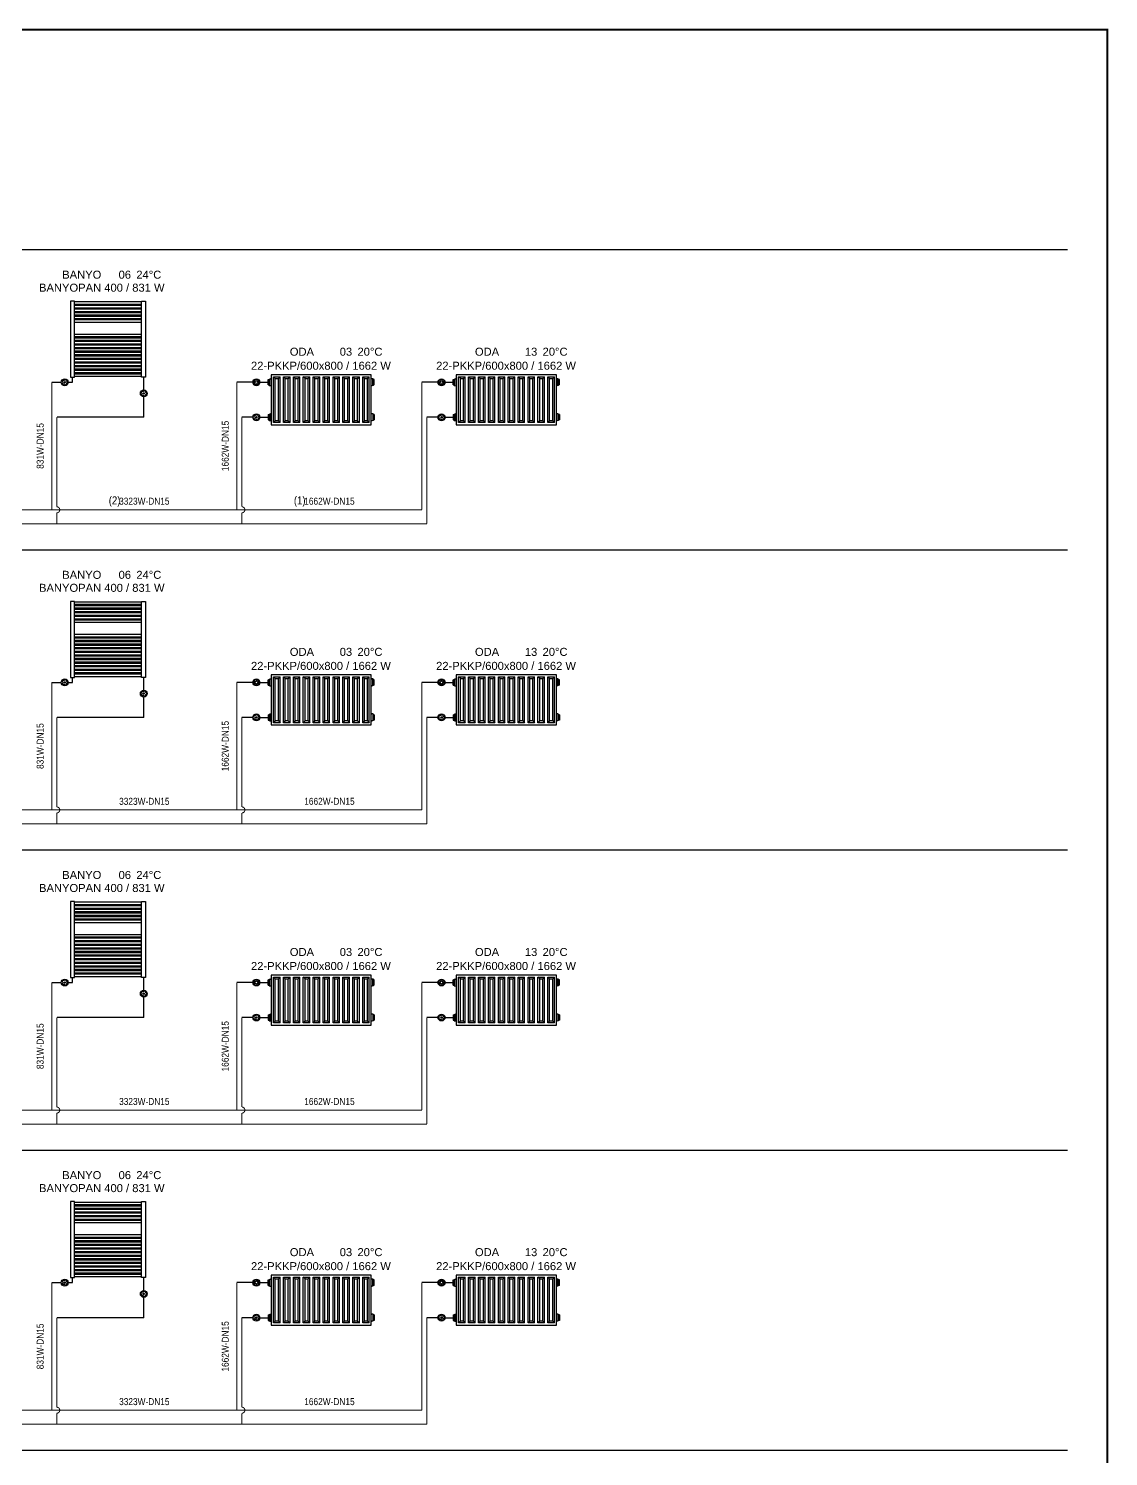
# Model space of a CAD drawing. Header units: centimetres. Extents: x -61 to 10101, y -10257 to 1521.
# Drawn here: x 4362 to 5441, y -3006 to -1579 of the extents above; entities that cross this region are included whole.
import ezdxf
from ezdxf.enums import TextEntityAlignment as Align

# ---------------------------------------------------------------- set-up
doc = ezdxf.new("R2010")
doc.units = ezdxf.units.CM
doc.linetypes.add('DASHED', pattern=[1.524, 1.27, -0.254])
doc.linetypes.add('ISITMA DONUS HATTI', pattern=[1.66, 1.57, -0.02, -0.07])
for name, color, linetype in [('MTY-ISITMA-DONUS-BORU', 30, 'ISITMA DONUS HATTI'), ('MTY-ISITMA-GIDIS-BORU', 10, 'Continuous'), ('MTY-RADYATÖR', 2, 'Continuous'), ('ROTAS-ISITMA-CAP', 41, 'Continuous'), ('ROTAS-ISITMA-DONUS', 30, 'DASHED'), ('ROTAS-ISITMA-GIDIS', 10, 'Continuous'), ('ROTAS-KAT-BANDI', 8, 'Continuous'), ('ROTAS-KRITIK', 1, 'Continuous'), ('ROTAS-MASKE', 7, 'Continuous'), ('ROTAS-PAFTA', 7, 'Continuous'), ('ROTAS-RADYATOR', 2, 'Continuous')]:
    doc.layers.add(name, color=color, linetype=linetype)
doc.styles.add('MTYCAPLT', font='arial.ttf', dxfattribs={"width": 0.65, "height": 1})
doc.styles.add('ROTAS', font='arial.ttf')

# ---------------------------------------------------------------- blocks, each defined once
blk = doc.blocks.new('MTY-RADYATÖR BANYOPAN KOLON')
at = {"layer": 'MTY-ISITMA-DONUS-BORU'}
for p, q in [((87, 49.7), (87, 62.5)), ((87, 22.5), (87, 42.8)), ((87, 22.5), (0, 22.5))]:
    blk.add_line(p, q, dxfattribs=at)
at = {"layer": 'MTY-ISITMA-GIDIS-BORU'}
for p, q in [((-5, 57.5), (4.6, 57.5)), ((11.5, 57.5), (15.7, 57.5)), ((15.7, 57.5), (15.7, 62.5))]:
    blk.add_line(p, q, dxfattribs=at)
at = {"layer": 'MTY-RADYATÖR', "color": 15}
for p, q in [((8.7, 57.5), (7.3, 57.5)), ((87.7, 46.3), (86.3, 46.3))]:
    blk.add_line(p, q, dxfattribs=at)
at = {"layer": 'MTY-RADYATÖR', "color": 15, "linetype": 'ByBlock'}
for points in [[(13.7, 138.5), (13.7, 62.5)], [(17.7, 138.5), (13.7, 138.5)], [(17.7, 62.5), (17.7, 138.5)], [(84.7, 137.7), (17.7, 137.7)], [(84.7, 135.2), (17.7, 135.2)], [(84.7, 134.1), (17.7, 134.1)], [(84.7, 131.6), (17.7, 131.6)], [(84.7, 130.5), (17.7, 130.5)], [(84.7, 62.5), (84.7, 138.5)], [(84.7, 138.5), (88.7, 138.5)], [(88.7, 138.5), (88.7, 62.5)], [(84.7, 128), (17.7, 128)], [(84.7, 126.9), (17.7, 126.9)], [(84.7, 124.4), (17.7, 124.4)], [(84.7, 123.3), (17.7, 123.3)], [(84.7, 120.8), (17.7, 120.8)], [(84.7, 119.7), (17.7, 119.7)], [(84.7, 117.2), (17.7, 117.2)], [(84.7, 105.3), (17.7, 105.3)], [(84.7, 102.8), (17.7, 102.8)], [(84.7, 101.7), (17.7, 101.7)], [(84.7, 99.2), (17.7, 99.2)], [(84.7, 98.1), (17.7, 98.1)], [(84.7, 95.6), (17.7, 95.6)], [(84.7, 94.5), (17.7, 94.5)], [(84.7, 92), (17.7, 92)], [(84.7, 90.9), (17.7, 90.9)], [(84.7, 88.4), (17.7, 88.4)], [(84.7, 87.3), (17.7, 87.3)], [(84.7, 84.8), (17.7, 84.8)], [(84.7, 83.7), (17.7, 83.7)], [(84.7, 81.2), (17.7, 81.2)], [(84.7, 80.1), (17.7, 80.1)], [(84.7, 77.6), (17.7, 77.6)], [(84.7, 76.5), (17.7, 76.5)], [(84.7, 74), (17.7, 74)], [(84.7, 72.9), (17.7, 72.9)], [(13.7, 62.5), (17.7, 62.5)], [(84.7, 70.4), (17.7, 70.4)], [(84.7, 69.3), (17.7, 69.3)], [(84.7, 66.9), (17.7, 66.9)], [(84.7, 65.7), (17.7, 65.7)], [(84.7, 63.2), (17.7, 63.2)], [(88.7, 62.5), (84.7, 62.5)]]:
    blk.add_lwpolyline(points, dxfattribs=at)
at = {"layer": 'MTY-RADYATÖR', "color": 15}
for centre, radius in [((8, 57.5), 3.45), ((8, 57.5), 0.697), ((87, 46.3), 3.45), ((87, 46.3), 0.697)]:
    blk.add_circle(centre, radius, dxfattribs=at)
for centre, radius, start, end in [((6.1, 58.9), 0.622, 108, 180), ((3.8, 57.5), 2.15, 320.2532, 39.7468), ((6.1, 63.5), 4.01, 267.9571, 308.0429), ((8.7, 59.7), 0.622, 36, 108), ((12, 60.4), 2.8, 186.5365, 245.4635), ((11.8, 54.7), 2.6, 112.1116, 175.8884), ((10.4, 57.5), 0.622, 324, 36), ((6.1, 56.1), 0.622, 180, 252), ((6.6, 53.2), 2.44, 37.6114, 106.3886), ((8.7, 55.3), 0.622, 252, 324), ((85.1, 47.7), 0.622, 108, 180), ((82.8, 46.3), 2.15, 320.2532, 39.7468), ((85.1, 44.9), 0.622, 180, 252), ((85, 52.3), 4.01, 267.9571, 308.0429), ((85.6, 42), 2.44, 37.6114, 106.3886), ((87.7, 48.5), 0.622, 36, 108), ((87.7, 44.1), 0.622, 252, 324), ((91, 49.2), 2.8, 186.5365, 245.4635), ((90.8, 43.5), 2.6, 112.1116, 175.8884), ((89.3, 46.3), 0.622, 324, 36)]:
    blk.add_arc(centre, radius, start, end, dxfattribs=at)
at = {"layer": 'MTY-RADYATÖR', "style": 'MTYCAPLT', "width": 0.65}
for tag, p, height in [('MAHAL_001', (35.4, 157.7), 10), ('RAD_001', (41.5, 142.7), 10), ('DERECE_001', (32.2, 111.8), 10), ('NO_001', (40.8, 78), 15)]:
    blk.add_attdef(tag, p, '', height=height, dxfattribs=at)
blk = doc.blocks.new('MTY-RADYATOR KOLON')
at = {"layer": 'MTY-ISITMA-DONUS-BORU'}
for p, q in [((11, 22.5), (0, 22.5)), ((17.9, 22.5), (26.3, 22.5))]:
    blk.add_line(p, q, dxfattribs=at)
at = {"layer": 'MTY-ISITMA-GIDIS-BORU'}
for p, q in [((11, 57.5), (-5, 57.5)), ((17.9, 57.5), (26.3, 57.5))]:
    blk.add_line(p, q, dxfattribs=at)
at = {"layer": 'MTY-RADYATÖR', "color": 15}
for p, q in [((11.7, 57.5), (12.5, 57.5)), ((12.3, 58.4), (11.9, 58.5)), ((12.8, 59.1), (12.5, 59.4)), ((13.4, 60), (13.6, 59.6)), ((14.5, 60.2), (14.5, 59.4)), ((15.5, 60), (15.3, 59.6)), ((16.1, 59.1), (16.4, 59.4)), ((17.2, 57.5), (16.4, 57.5)), ((16.6, 58.4), (17, 58.5)), ((26.3, 60.2), (27.2, 60.2)), ((26.3, 58.8), (26.3, 60.2)), ((26.3, 58.8), (27.2, 58.8)), ((26.3, 56.2), (26.3, 58.8)), ((27.2, 60.2), (27.2, 60.7)), ((27.2, 60.7), (27.8, 60.7)), ((27.2, 58.8), (27.2, 60.2)), ((27.2, 56.2), (27.2, 58.8)), ((27.8, 60.9), (28.8, 61)), ((27.8, 60.7), (27.8, 60.9)), ((27.8, 54.3), (27.8, 60.7)), ((31.6, 17.2), (31.6, 63)), ((31.6, 63), (38.2, 63)), ((33.4, 61.3), (31.6, 63)), ((33.4, 19), (33.4, 61.3)), ((33.4, 61.3), (36.5, 61.3)), ((36.5, 61.3), (38.2, 63)), ((36.5, 19), (36.5, 61.3)), ((38.2, 17.2), (38.2, 63)), ((41.5, 17.2), (41.5, 63)), ((43.3, 61.3), (41.5, 63)), ((41.5, 63), (48.1, 63)), ((43.3, 19), (43.3, 61.3)), ((43.3, 61.3), (46.4, 61.3)), ((46.4, 61.3), (48.1, 63)), ((46.4, 19), (46.4, 61.3)), ((48.1, 17.2), (48.1, 63)), ((51.5, 17.2), (51.5, 63)), ((53.2, 61.3), (51.5, 63)), ((51.5, 63), (58, 63)), ((53.2, 19), (53.2, 61.3)), ((53.2, 61.3), (56.3, 61.3)), ((56.3, 61.3), (58, 63)), ((56.3, 19), (56.3, 61.3)), ((58, 17.2), (58, 63)), ((61.4, 17.2), (61.4, 63)), ((61.4, 63), (67.9, 63)), ((63.1, 61.3), (61.4, 63)), ((63.1, 19), (63.1, 61.3)), ((63.1, 61.3), (66.2, 61.3)), ((66.2, 61.3), (67.9, 63)), ((66.2, 19), (66.2, 61.3)), ((67.9, 17.2), (67.9, 63)), ((71.3, 17.2), (71.3, 63)), ((71.3, 63), (77.8, 63)), ((73, 61.3), (71.3, 63)), ((73, 19), (73, 61.3)), ((73, 61.3), (76.1, 61.3)), ((76.1, 61.3), (77.8, 63)), ((76.1, 19), (76.1, 61.3)), ((77.8, 17.2), (77.8, 63)), ((81.2, 17.2), (81.2, 63)), ((81.2, 63), (87.7, 63)), ((82.9, 61.3), (81.2, 63)), ((82.9, 19), (82.9, 61.3)), ((82.9, 61.3), (86, 61.3)), ((86, 61.3), (87.7, 63)), ((86, 19), (86, 61.3)), ((87.7, 17.2), (87.7, 63)), ((91.1, 17.2), (91.1, 63)), ((91.1, 63), (97.6, 63)), ((92.8, 61.3), (91.1, 63)), ((92.8, 19), (92.8, 61.3)), ((92.8, 61.3), (95.9, 61.3)), ((95.9, 61.3), (97.6, 63)), ((95.9, 19), (95.9, 61.3)), ((97.6, 17.2), (97.6, 63)), ((101, 17.2), (101, 63)), ((101, 63), (107.5, 63)), ((102.7, 61.3), (101, 63)), ((102.7, 19), (102.7, 61.3)), ((102.7, 61.3), (105.8, 61.3)), ((105.8, 61.3), (107.5, 63)), ((105.8, 19), (105.8, 61.3)), ((107.5, 17.2), (107.5, 63)), ((110.9, 17.2), (110.9, 63)), ((110.9, 63), (117.4, 63)), ((112.6, 61.3), (110.9, 63)), ((112.6, 19), (112.6, 61.3)), ((112.6, 61.3), (115.7, 61.3)), ((115.7, 61.3), (117.4, 63)), ((115.7, 19), (115.7, 61.3)), ((117.4, 17.2), (117.4, 63)), ((120.8, 17.2), (120.8, 63)), ((120.8, 63), (127.3, 63)), ((122.5, 61.3), (120.8, 63)), ((122.5, 19), (122.5, 61.3)), ((122.5, 61.3), (125.6, 61.3)), ((125.6, 61.3), (127.3, 63)), ((125.6, 19), (125.6, 61.3)), ((127.3, 17.2), (127.3, 63)), ((130.8, 60.9), (129.8, 61)), ((130.8, 60.7), (130.8, 60.9)), ((130.8, 54.3), (130.8, 60.7)), ((131.4, 60.7), (130.8, 60.7)), ((131.4, 60.2), (131.4, 60.7)), ((132.3, 60.2), (131.4, 60.2)), ((131.4, 58.8), (131.4, 60.2)), ((132.3, 58.8), (131.4, 58.8)), ((131.4, 56.2), (131.4, 58.8)), ((132.3, 58.8), (132.3, 60.2)), ((132.3, 56.2), (132.3, 58.8)), ((12.3, 56.6), (11.9, 56.5)), ((12.8, 55.9), (12.5, 55.6)), ((13.4, 55), (13.6, 55.4)), ((14.5, 54.8), (14.5, 55.6)), ((15.5, 55), (15.3, 55.4)), ((16.1, 55.9), (16.4, 55.6)), ((16.6, 56.6), (17, 56.5)), ((26.3, 56.2), (27.2, 56.2)), ((26.3, 54.8), (26.3, 56.2)), ((26.3, 54.8), (27.2, 54.8)), ((27.2, 54.8), (27.2, 56.2)), ((27.2, 54.3), (27.2, 54.8)), ((27.2, 54.3), (27.8, 54.3)), ((27.8, 54.1), (27.8, 54.3)), ((27.8, 54.1), (28.8, 54)), ((130.8, 54.1), (129.8, 54)), ((131.4, 54.3), (130.8, 54.3)), ((130.8, 54.1), (130.8, 54.3)), ((132.3, 56.2), (131.4, 56.2)), ((131.4, 54.8), (131.4, 56.2)), ((132.3, 54.8), (131.4, 54.8)), ((131.4, 54.3), (131.4, 54.8)), ((132.3, 54.8), (132.3, 56.2)), ((15.2, 22.5), (13.8, 22.5)), ((26.3, 25.2), (27.2, 25.2)), ((26.3, 25.2), (26.3, 23.8)), ((26.3, 23.8), (27.2, 23.8)), ((26.3, 23.8), (26.3, 21.2)), ((26.3, 21.2), (27.2, 21.2)), ((26.3, 21.2), (26.3, 19.8)), ((26.3, 19.8), (27.2, 19.8)), ((27.2, 25.7), (27.8, 25.7)), ((27.2, 25.7), (27.2, 25.2)), ((27.2, 25.2), (27.2, 23.8)), ((27.2, 23.8), (27.2, 21.2)), ((27.2, 21.2), (27.2, 19.8)), ((27.2, 19.8), (27.2, 19.3)), ((27.2, 19.3), (27.8, 19.3)), ((27.8, 25.9), (28.8, 26)), ((27.8, 25.9), (27.8, 25.7)), ((27.8, 25.7), (27.8, 19.3)), ((27.8, 19.3), (27.8, 19.1)), ((27.8, 19.1), (28.8, 19)), ((33.4, 19), (31.6, 17.2)), ((38.2, 17.2), (31.6, 17.2)), ((36.5, 19), (33.4, 19)), ((36.5, 19), (38.2, 17.2)), ((43.3, 19), (41.5, 17.2)), ((48.1, 17.2), (41.5, 17.2)), ((46.4, 19), (43.3, 19)), ((46.4, 19), (48.1, 17.2)), ((53.2, 19), (51.5, 17.2)), ((58, 17.2), (51.5, 17.2)), ((56.3, 19), (53.2, 19)), ((56.3, 19), (58, 17.2)), ((63.1, 19), (61.4, 17.2)), ((67.9, 17.2), (61.4, 17.2)), ((66.2, 19), (63.1, 19)), ((66.2, 19), (67.9, 17.2)), ((73, 19), (71.3, 17.2)), ((77.8, 17.2), (71.3, 17.2)), ((76.1, 19), (73, 19)), ((76.1, 19), (77.8, 17.2)), ((82.9, 19), (81.2, 17.2)), ((87.7, 17.2), (81.2, 17.2)), ((86, 19), (82.9, 19)), ((86, 19), (87.7, 17.2)), ((92.8, 19), (91.1, 17.2)), ((97.6, 17.2), (91.1, 17.2)), ((95.9, 19), (92.8, 19)), ((95.9, 19), (97.6, 17.2)), ((102.7, 19), (101, 17.2)), ((107.5, 17.2), (101, 17.2)), ((105.8, 19), (102.7, 19)), ((105.8, 19), (107.5, 17.2)), ((112.6, 19), (110.9, 17.2)), ((117.4, 17.2), (110.9, 17.2)), ((115.7, 19), (112.6, 19)), ((115.7, 19), (117.4, 17.2)), ((122.5, 19), (120.8, 17.2)), ((127.3, 17.2), (120.8, 17.2)), ((125.6, 19), (122.5, 19)), ((125.6, 19), (127.3, 17.2)), ((130.8, 25.9), (129.8, 26)), ((130.8, 19.1), (129.8, 19)), ((130.8, 25.9), (130.8, 25.7)), ((130.8, 25.7), (130.8, 19.3)), ((131.4, 25.7), (130.8, 25.7)), ((130.8, 19.3), (130.8, 19.1)), ((131.4, 19.3), (130.8, 19.3)), ((131.4, 25.7), (131.4, 25.2)), ((132.3, 25.2), (131.4, 25.2)), ((131.4, 25.2), (131.4, 23.8)), ((132.3, 23.8), (131.4, 23.8)), ((131.4, 23.8), (131.4, 21.2)), ((132.3, 21.2), (131.4, 21.2)), ((131.4, 21.2), (131.4, 19.8)), ((132.3, 19.8), (131.4, 19.8)), ((131.4, 19.8), (131.4, 19.3)), ((132.3, 25.2), (132.3, 23.8)), ((132.3, 23.8), (132.3, 21.2)), ((132.3, 21.2), (132.3, 19.8))]:
    blk.add_line(p, q, dxfattribs=at)
blk.add_lwpolyline([(129.3, 65), (29.3, 65), (29.3, 15), (129.3, 15)], close=True, dxfattribs=at)
for centre, radius in [((14.5, 57.5), 3.45), ((14.5, 57.5), 2.72), ((14.5, 57.5), 1.41), ((14.5, 22.5), 3.45), ((14.5, 22.5), 0.697)]:
    blk.add_circle(centre, radius, dxfattribs=at)
for centre, radius, start, end in [((28.7, 61.6), 0.575, 274, 350), ((129.8, 61.6), 0.575, 190, 266), ((28.7, 53.4), 0.575, 10, 86), ((129.8, 53.4), 0.575, 94, 170), ((12.6, 23.9), 0.622, 108, 180), ((10.3, 22.5), 2.15, 320.2532, 39.7468), ((12.6, 21.1), 0.622, 180, 252), ((12.5, 28.5), 4.01, 267.9571, 308.0429), ((13.1, 18.2), 2.44, 37.6114, 106.3886), ((15.2, 24.7), 0.622, 36, 108), ((15.2, 20.3), 0.622, 252, 324), ((18.5, 25.4), 2.8, 186.5365, 245.4635), ((18.3, 19.7), 2.6, 112.1116, 175.8884), ((16.8, 22.5), 0.622, 324, 36), ((28.7, 26.6), 0.575, 274, 350), ((28.7, 18.4), 0.575, 10, 86), ((129.8, 26.6), 0.575, 190, 266), ((129.8, 18.4), 0.575, 94, 170)]:
    blk.add_arc(centre, radius, start, end, dxfattribs=at)
at = {"layer": 'MTY-RADYATÖR', "color": 2, "style": 'MTYCAPLT', "width": 0.65}
for tag, p, height in [('MAHAL_001', (63.5, 86), 10), ('RAD_001', (69.6, 72.5), 10), ('NO_001', (33.9, 42.2), 15), ('DERECE_001', (86.3, 32.4), 10)]:
    blk.add_attdef(tag, p, '', height=height, dxfattribs=at)

msp = doc.modelspace()

# ---------------------------------------------------------------- linework, layer by layer
at = {"layer": 'ROTAS-ISITMA-DONUS', "ltscale": 12, "const_width": 1}
for points in [[(4390, -2074), (4390, -2063, 1), (4390, -2057), (4390, -1967.5)], [(4575, -2074), (4575, -2063, 1), (4575, -2057), (4575, -1967.5)], [(4390, -2374), (4390, -2363, 1), (4390, -2357), (4390, -2267.5)], [(4575, -2374), (4575, -2363, 1), (4575, -2357), (4575, -2267.5)], [(4390, -2674), (4390, -2663, 1), (4390, -2657), (4390, -2567.5)], [(4575, -2674), (4575, -2663, 1), (4575, -2657), (4575, -2567.5)], [(4390, -2974), (4390, -2963, 1), (4390, -2957), (4390, -2867.5)], [(4575, -2974), (4575, -2963, 1), (4575, -2957), (4575, -2867.5)]]:
    msp.add_lwpolyline(points, format="xyb", dxfattribs=at)
for points in [[(4760, -2074), (4760, -1967.5)], [(3340, -2074), (4760, -2074)], [(4760, -2374), (4760, -2267.5)], [(3340, -2374), (4760, -2374)], [(4760, -2674), (4760, -2567.5)], [(3340, -2674), (4760, -2674)], [(4760, -2974), (4760, -2867.5)], [(3340, -2974), (4760, -2974)]]:
    msp.add_lwpolyline(points, dxfattribs=at)
at = {"layer": 'ROTAS-ISITMA-GIDIS', "const_width": 1}
for points in [[(4385, -2060), (4385, -1932.5)], [(4570, -2060), (4570, -1932.5)], [(4755, -2060), (4755, -1932.5)], [(3340, -2060), (4755, -2060)], [(4385, -2360), (4385, -2232.5)], [(4570, -2360), (4570, -2232.5)], [(4755, -2360), (4755, -2232.5)], [(3340, -2360), (4755, -2360)], [(4385, -2660), (4385, -2532.5)], [(4570, -2660), (4570, -2532.5)], [(4755, -2660), (4755, -2532.5)], [(3340, -2660), (4755, -2660)], [(4385, -2960), (4385, -2832.5)], [(4570, -2960), (4570, -2832.5)], [(4755, -2960), (4755, -2832.5)], [(3340, -2960), (4755, -2960)]]:
    msp.add_lwpolyline(points, dxfattribs=at)
at = {"layer": 'ROTAS-KAT-BANDI'}
for points in [[(0, -1800), (5400, -1800)], [(0, -2100), (5400, -2100)], [(0, -2400), (5400, -2400)], [(0, -2700), (5400, -2700)], [(0, -3000), (5400, -3000)]]:
    msp.add_lwpolyline(points, dxfattribs=at)

# ---------------------------------------------------------------- wipeouts: each hides what was drawn before it
for points in [[(4383, -1844), (4483, -1844), (4483, -1832), (4383, -1832)], [(4592.4, -1922), (4711.6, -1922), (4711.6, -1910), (4592.4, -1910)], [(4777.4, -1922), (4896.6, -1922), (4896.6, -1910), (4777.4, -1910)], [(4383, -2144), (4483, -2144), (4483, -2132), (4383, -2132)], [(4592.4, -2222), (4711.6, -2222), (4711.6, -2210), (4592.4, -2210)], [(4777.4, -2222), (4896.6, -2222), (4896.6, -2210), (4777.4, -2210)], [(4383, -2444), (4483, -2444), (4483, -2432), (4383, -2432)], [(4592.4, -2522), (4711.6, -2522), (4711.6, -2510), (4592.4, -2510)], [(4777.4, -2522), (4896.6, -2522), (4896.6, -2510), (4777.4, -2510)], [(4383, -2744), (4483, -2744), (4483, -2732), (4383, -2732)], [(4592.4, -2822), (4711.6, -2822), (4711.6, -2810), (4592.4, -2810)], [(4777.4, -2822), (4896.6, -2822), (4896.6, -2810), (4777.4, -2810)]]:
    msp.add_wipeout(points).dxf.layer = 'ROTAS-MASKE'

# ---------------------------------------------------------------- next in the draw order: wipeouts: each hides what was drawn before it
for points in [[(4399, -1831), (4427, -1831), (4427, -1819), (4399, -1819)], [(4449.2, -1831), (4462.8, -1831), (4462.8, -1819), (4449.2, -1819)], [(4623.8, -1908), (4642.2, -1908), (4642.2, -1896), (4623.8, -1896)], [(4670.2, -1908), (4683.8, -1908), (4683.8, -1896), (4670.2, -1896)], [(4808.8, -1908), (4827.2, -1908), (4827.2, -1896), (4808.8, -1896)], [(4855.2, -1908), (4868.8, -1908), (4868.8, -1896), (4855.2, -1896)], [(4380.8, -2015.8), (4380.8, -1980.2), (4370.2, -1980.2), (4370.2, -2015.8)], [(4456.1, -2058.8), (4495.4, -2058.8), (4495.4, -2048.2), (4456.1, -2048.2)], [(4641.1, -2058.8), (4680.4, -2058.8), (4680.4, -2048.2), (4641.1, -2048.2)], [(4399, -2131), (4427, -2131), (4427, -2119), (4399, -2119)], [(4449.2, -2131), (4462.8, -2131), (4462.8, -2119), (4449.2, -2119)], [(4623.8, -2208), (4642.2, -2208), (4642.2, -2196), (4623.8, -2196)], [(4670.2, -2208), (4683.8, -2208), (4683.8, -2196), (4670.2, -2196)], [(4808.8, -2208), (4827.2, -2208), (4827.2, -2196), (4808.8, -2196)], [(4855.2, -2208), (4868.8, -2208), (4868.8, -2196), (4855.2, -2196)], [(4380.8, -2315.8), (4380.8, -2280.2), (4370.2, -2280.2), (4370.2, -2315.8)], [(4456.1, -2358.8), (4495.4, -2358.8), (4495.4, -2348.2), (4456.1, -2348.2)], [(4641.1, -2358.8), (4680.4, -2358.8), (4680.4, -2348.2), (4641.1, -2348.2)], [(4399, -2431), (4427, -2431), (4427, -2419), (4399, -2419)], [(4449.2, -2431), (4462.8, -2431), (4462.8, -2419), (4449.2, -2419)], [(4623.8, -2508), (4642.2, -2508), (4642.2, -2496), (4623.8, -2496)], [(4670.2, -2508), (4683.8, -2508), (4683.8, -2496), (4670.2, -2496)], [(4808.8, -2508), (4827.2, -2508), (4827.2, -2496), (4808.8, -2496)], [(4855.2, -2508), (4868.8, -2508), (4868.8, -2496), (4855.2, -2496)], [(4380.8, -2615.8), (4380.8, -2580.2), (4370.2, -2580.2), (4370.2, -2615.8)], [(4456.1, -2658.8), (4495.4, -2658.8), (4495.4, -2648.2), (4456.1, -2648.2)], [(4641.1, -2658.8), (4680.4, -2658.8), (4680.4, -2648.2), (4641.1, -2648.2)], [(4399, -2731), (4427, -2731), (4427, -2719), (4399, -2719)], [(4449.2, -2731), (4462.8, -2731), (4462.8, -2719), (4449.2, -2719)], [(4623.8, -2808), (4642.2, -2808), (4642.2, -2796), (4623.8, -2796)], [(4670.2, -2808), (4683.8, -2808), (4683.8, -2796), (4670.2, -2796)], [(4808.8, -2808), (4827.2, -2808), (4827.2, -2796), (4808.8, -2796)], [(4855.2, -2808), (4868.8, -2808), (4868.8, -2796), (4855.2, -2796)], [(4380.8, -2915.8), (4380.8, -2880.2), (4370.2, -2880.2), (4370.2, -2915.8)], [(4456.1, -2958.8), (4495.4, -2958.8), (4495.4, -2948.2), (4456.1, -2948.2)], [(4641.1, -2958.8), (4680.4, -2958.8), (4680.4, -2948.2), (4641.1, -2948.2)]]:
    msp.add_wipeout(points).dxf.layer = 'ROTAS-MASKE'

# ---------------------------------------------------------------- next in the draw order: texts
at = {"layer": 'ROTAS-ISITMA-CAP', "style": 'ROTAS', "width": 0.85}
for p in [(4379, -1996.2), (4379, -2296.2), (4379, -2596.2), (4379, -2896.2)]:
    msp.add_text('831W-DN15', height=7, rotation=90, dxfattribs=at).set_placement(p, align=Align.BOTTOM_CENTER)
for s, p in [('3323W-DN15', (4477.5, -2057)), ('1662W-DN15', (4662.5, -2057)), ('3323W-DN15', (4477.5, -2357)), ('1662W-DN15', (4662.5, -2357)), ('3323W-DN15', (4477.5, -2657)), ('1662W-DN15', (4662.5, -2657)), ('3323W-DN15', (4477.5, -2957)), ('1662W-DN15', (4662.5, -2957))]:
    msp.add_text(s, height=7, dxfattribs=at).set_placement(p, align=Align.BOTTOM_CENTER)

# ---------------------------------------------------------------- next in the draw order: wipeouts: each hides what was drawn before it
for points in [[(4468.4, -1831), (4491.6, -1831), (4491.6, -1819), (4468.4, -1819)], [(4689.4, -1908), (4712.6, -1908), (4712.6, -1896), (4689.4, -1896)], [(4874.4, -1908), (4897.6, -1908), (4897.6, -1896), (4874.4, -1896)], [(4468.4, -2131), (4491.6, -2131), (4491.6, -2119), (4468.4, -2119)], [(4689.4, -2208), (4712.6, -2208), (4712.6, -2196), (4689.4, -2196)], [(4874.4, -2208), (4897.6, -2208), (4897.6, -2196), (4874.4, -2196)], [(4468.4, -2431), (4491.6, -2431), (4491.6, -2419), (4468.4, -2419)], [(4689.4, -2508), (4712.6, -2508), (4712.6, -2496), (4689.4, -2496)], [(4874.4, -2508), (4897.6, -2508), (4897.6, -2496), (4874.4, -2496)], [(4468.4, -2731), (4491.6, -2731), (4491.6, -2719), (4468.4, -2719)], [(4689.4, -2808), (4712.6, -2808), (4712.6, -2796), (4689.4, -2796)], [(4874.4, -2808), (4897.6, -2808), (4897.6, -2796), (4874.4, -2796)]]:
    msp.add_wipeout(points).dxf.layer = 'ROTAS-MASKE'

# ---------------------------------------------------------------- next in the draw order: block references
at = {"layer": 'ROTAS-RADYATOR'}
ref = msp.add_blockref('MTY-RADYATÖR BANYOPAN KOLON', (4390, -1990), dxfattribs=at)
ref.add_attrib('RAD_001', 'BANYOPAN 400 / 831 W', dxfattribs={"layer": 'MTY-RADYATÖR', "height": 8, "style": 'MTYCAPLT'}).set_placement((4435, -1838), align=Align.MIDDLE_CENTER)
ref.add_attrib('NO_001', '06', dxfattribs={"layer": 'MTY-RADYATÖR', "height": 8, "style": 'MTYCAPLT'}).set_placement((4458, -1825), align=Align.MIDDLE_CENTER)
ref.add_attrib('DERECE_001', '24°C', dxfattribs={"layer": 'MTY-RADYATÖR', "height": 8, "style": 'MTYCAPLT'}).set_placement((4482, -1825), align=Align.MIDDLE_CENTER)
ref.add_attrib('MAHAL_001', 'BANYO', dxfattribs={"layer": 'MTY-RADYATÖR', "height": 8, "style": 'MTYCAPLT'}).set_placement((4415, -1825), align=Align.MIDDLE_CENTER)
ref = msp.add_blockref('MTY-RADYATOR KOLON', (4575, -1990), dxfattribs=at)
ref.add_attrib('RAD_001', '22-PKKP/600x800 / 1662 W', dxfattribs={"layer": 'MTY-RADYATÖR', "color": 2, "height": 8, "style": 'MTYCAPLT'}).set_placement((4654, -1916), align=Align.MIDDLE_CENTER)
ref.add_attrib('NO_001', '03', dxfattribs={"layer": 'MTY-RADYATÖR', "color": 2, "height": 8, "style": 'MTYCAPLT'}).set_placement((4679, -1902), align=Align.MIDDLE_CENTER)
ref.add_attrib('DERECE_001', '20°C', dxfattribs={"layer": 'MTY-RADYATÖR', "color": 2, "height": 8, "style": 'MTYCAPLT'}).set_placement((4703, -1902), align=Align.MIDDLE_CENTER)
ref.add_attrib('MAHAL_001', 'ODA', dxfattribs={"layer": 'MTY-RADYATÖR', "color": 2, "height": 8, "style": 'MTYCAPLT'}).set_placement((4635, -1902), align=Align.MIDDLE_CENTER)
ref = msp.add_blockref('MTY-RADYATOR KOLON', (4760, -1990), dxfattribs=at)
ref.add_attrib('RAD_001', '22-PKKP/600x800 / 1662 W', dxfattribs={"layer": 'MTY-RADYATÖR', "color": 2, "height": 8, "style": 'MTYCAPLT'}).set_placement((4839, -1916), align=Align.MIDDLE_CENTER)
ref.add_attrib('NO_001', '13', dxfattribs={"layer": 'MTY-RADYATÖR', "color": 2, "height": 8, "style": 'MTYCAPLT'}).set_placement((4864, -1902), align=Align.MIDDLE_CENTER)
ref.add_attrib('DERECE_001', '20°C', dxfattribs={"layer": 'MTY-RADYATÖR', "color": 2, "height": 8, "style": 'MTYCAPLT'}).set_placement((4888, -1902), align=Align.MIDDLE_CENTER)
ref.add_attrib('MAHAL_001', 'ODA', dxfattribs={"layer": 'MTY-RADYATÖR', "color": 2, "height": 8, "style": 'MTYCAPLT'}).set_placement((4820, -1902), align=Align.MIDDLE_CENTER)
ref = msp.add_blockref('MTY-RADYATÖR BANYOPAN KOLON', (4390, -2290), dxfattribs=at)
ref.add_attrib('RAD_001', 'BANYOPAN 400 / 831 W', dxfattribs={"layer": 'MTY-RADYATÖR', "height": 8, "style": 'MTYCAPLT'}).set_placement((4435, -2138), align=Align.MIDDLE_CENTER)
ref.add_attrib('NO_001', '06', dxfattribs={"layer": 'MTY-RADYATÖR', "height": 8, "style": 'MTYCAPLT'}).set_placement((4458, -2125), align=Align.MIDDLE_CENTER)
ref.add_attrib('DERECE_001', '24°C', dxfattribs={"layer": 'MTY-RADYATÖR', "height": 8, "style": 'MTYCAPLT'}).set_placement((4482, -2125), align=Align.MIDDLE_CENTER)
ref.add_attrib('MAHAL_001', 'BANYO', dxfattribs={"layer": 'MTY-RADYATÖR', "height": 8, "style": 'MTYCAPLT'}).set_placement((4415, -2125), align=Align.MIDDLE_CENTER)
ref = msp.add_blockref('MTY-RADYATOR KOLON', (4575, -2290), dxfattribs=at)
ref.add_attrib('RAD_001', '22-PKKP/600x800 / 1662 W', dxfattribs={"layer": 'MTY-RADYATÖR', "color": 2, "height": 8, "style": 'MTYCAPLT'}).set_placement((4654, -2216), align=Align.MIDDLE_CENTER)
ref.add_attrib('NO_001', '03', dxfattribs={"layer": 'MTY-RADYATÖR', "color": 2, "height": 8, "style": 'MTYCAPLT'}).set_placement((4679, -2202), align=Align.MIDDLE_CENTER)
ref.add_attrib('DERECE_001', '20°C', dxfattribs={"layer": 'MTY-RADYATÖR', "color": 2, "height": 8, "style": 'MTYCAPLT'}).set_placement((4703, -2202), align=Align.MIDDLE_CENTER)
ref.add_attrib('MAHAL_001', 'ODA', dxfattribs={"layer": 'MTY-RADYATÖR', "color": 2, "height": 8, "style": 'MTYCAPLT'}).set_placement((4635, -2202), align=Align.MIDDLE_CENTER)
ref = msp.add_blockref('MTY-RADYATOR KOLON', (4760, -2290), dxfattribs=at)
ref.add_attrib('RAD_001', '22-PKKP/600x800 / 1662 W', dxfattribs={"layer": 'MTY-RADYATÖR', "color": 2, "height": 8, "style": 'MTYCAPLT'}).set_placement((4839, -2216), align=Align.MIDDLE_CENTER)
ref.add_attrib('NO_001', '13', dxfattribs={"layer": 'MTY-RADYATÖR', "color": 2, "height": 8, "style": 'MTYCAPLT'}).set_placement((4864, -2202), align=Align.MIDDLE_CENTER)
ref.add_attrib('DERECE_001', '20°C', dxfattribs={"layer": 'MTY-RADYATÖR', "color": 2, "height": 8, "style": 'MTYCAPLT'}).set_placement((4888, -2202), align=Align.MIDDLE_CENTER)
ref.add_attrib('MAHAL_001', 'ODA', dxfattribs={"layer": 'MTY-RADYATÖR', "color": 2, "height": 8, "style": 'MTYCAPLT'}).set_placement((4820, -2202), align=Align.MIDDLE_CENTER)
ref = msp.add_blockref('MTY-RADYATÖR BANYOPAN KOLON', (4390, -2590), dxfattribs=at)
ref.add_attrib('RAD_001', 'BANYOPAN 400 / 831 W', dxfattribs={"layer": 'MTY-RADYATÖR', "height": 8, "style": 'MTYCAPLT'}).set_placement((4435, -2438), align=Align.MIDDLE_CENTER)
ref.add_attrib('NO_001', '06', dxfattribs={"layer": 'MTY-RADYATÖR', "height": 8, "style": 'MTYCAPLT'}).set_placement((4458, -2425), align=Align.MIDDLE_CENTER)
ref.add_attrib('DERECE_001', '24°C', dxfattribs={"layer": 'MTY-RADYATÖR', "height": 8, "style": 'MTYCAPLT'}).set_placement((4482, -2425), align=Align.MIDDLE_CENTER)
ref.add_attrib('MAHAL_001', 'BANYO', dxfattribs={"layer": 'MTY-RADYATÖR', "height": 8, "style": 'MTYCAPLT'}).set_placement((4415, -2425), align=Align.MIDDLE_CENTER)
ref = msp.add_blockref('MTY-RADYATOR KOLON', (4575, -2590), dxfattribs=at)
ref.add_attrib('RAD_001', '22-PKKP/600x800 / 1662 W', dxfattribs={"layer": 'MTY-RADYATÖR', "color": 2, "height": 8, "style": 'MTYCAPLT'}).set_placement((4654, -2516), align=Align.MIDDLE_CENTER)
ref.add_attrib('NO_001', '03', dxfattribs={"layer": 'MTY-RADYATÖR', "color": 2, "height": 8, "style": 'MTYCAPLT'}).set_placement((4679, -2502), align=Align.MIDDLE_CENTER)
ref.add_attrib('DERECE_001', '20°C', dxfattribs={"layer": 'MTY-RADYATÖR', "color": 2, "height": 8, "style": 'MTYCAPLT'}).set_placement((4703, -2502), align=Align.MIDDLE_CENTER)
ref.add_attrib('MAHAL_001', 'ODA', dxfattribs={"layer": 'MTY-RADYATÖR', "color": 2, "height": 8, "style": 'MTYCAPLT'}).set_placement((4635, -2502), align=Align.MIDDLE_CENTER)
ref = msp.add_blockref('MTY-RADYATOR KOLON', (4760, -2590), dxfattribs=at)
ref.add_attrib('RAD_001', '22-PKKP/600x800 / 1662 W', dxfattribs={"layer": 'MTY-RADYATÖR', "color": 2, "height": 8, "style": 'MTYCAPLT'}).set_placement((4839, -2516), align=Align.MIDDLE_CENTER)
ref.add_attrib('NO_001', '13', dxfattribs={"layer": 'MTY-RADYATÖR', "color": 2, "height": 8, "style": 'MTYCAPLT'}).set_placement((4864, -2502), align=Align.MIDDLE_CENTER)
ref.add_attrib('DERECE_001', '20°C', dxfattribs={"layer": 'MTY-RADYATÖR', "color": 2, "height": 8, "style": 'MTYCAPLT'}).set_placement((4888, -2502), align=Align.MIDDLE_CENTER)
ref.add_attrib('MAHAL_001', 'ODA', dxfattribs={"layer": 'MTY-RADYATÖR', "color": 2, "height": 8, "style": 'MTYCAPLT'}).set_placement((4820, -2502), align=Align.MIDDLE_CENTER)
ref = msp.add_blockref('MTY-RADYATÖR BANYOPAN KOLON', (4390, -2890), dxfattribs=at)
ref.add_attrib('RAD_001', 'BANYOPAN 400 / 831 W', dxfattribs={"layer": 'MTY-RADYATÖR', "height": 8, "style": 'MTYCAPLT'}).set_placement((4435, -2738), align=Align.MIDDLE_CENTER)
ref.add_attrib('NO_001', '06', dxfattribs={"layer": 'MTY-RADYATÖR', "height": 8, "style": 'MTYCAPLT'}).set_placement((4458, -2725), align=Align.MIDDLE_CENTER)
ref.add_attrib('DERECE_001', '24°C', dxfattribs={"layer": 'MTY-RADYATÖR', "height": 8, "style": 'MTYCAPLT'}).set_placement((4482, -2725), align=Align.MIDDLE_CENTER)
ref.add_attrib('MAHAL_001', 'BANYO', dxfattribs={"layer": 'MTY-RADYATÖR', "height": 8, "style": 'MTYCAPLT'}).set_placement((4415, -2725), align=Align.MIDDLE_CENTER)
ref = msp.add_blockref('MTY-RADYATOR KOLON', (4575, -2890), dxfattribs=at)
ref.add_attrib('RAD_001', '22-PKKP/600x800 / 1662 W', dxfattribs={"layer": 'MTY-RADYATÖR', "color": 2, "height": 8, "style": 'MTYCAPLT'}).set_placement((4654, -2816), align=Align.MIDDLE_CENTER)
ref.add_attrib('NO_001', '03', dxfattribs={"layer": 'MTY-RADYATÖR', "color": 2, "height": 8, "style": 'MTYCAPLT'}).set_placement((4679, -2802), align=Align.MIDDLE_CENTER)
ref.add_attrib('DERECE_001', '20°C', dxfattribs={"layer": 'MTY-RADYATÖR', "color": 2, "height": 8, "style": 'MTYCAPLT'}).set_placement((4703, -2802), align=Align.MIDDLE_CENTER)
ref.add_attrib('MAHAL_001', 'ODA', dxfattribs={"layer": 'MTY-RADYATÖR', "color": 2, "height": 8, "style": 'MTYCAPLT'}).set_placement((4635, -2802), align=Align.MIDDLE_CENTER)
ref = msp.add_blockref('MTY-RADYATOR KOLON', (4760, -2890), dxfattribs=at)
ref.add_attrib('RAD_001', '22-PKKP/600x800 / 1662 W', dxfattribs={"layer": 'MTY-RADYATÖR', "color": 2, "height": 8, "style": 'MTYCAPLT'}).set_placement((4839, -2816), align=Align.MIDDLE_CENTER)
ref.add_attrib('NO_001', '13', dxfattribs={"layer": 'MTY-RADYATÖR', "color": 2, "height": 8, "style": 'MTYCAPLT'}).set_placement((4864, -2802), align=Align.MIDDLE_CENTER)
ref.add_attrib('DERECE_001', '20°C', dxfattribs={"layer": 'MTY-RADYATÖR', "color": 2, "height": 8, "style": 'MTYCAPLT'}).set_placement((4888, -2802), align=Align.MIDDLE_CENTER)
ref.add_attrib('MAHAL_001', 'ODA', dxfattribs={"layer": 'MTY-RADYATÖR', "color": 2, "height": 8, "style": 'MTYCAPLT'}).set_placement((4820, -2802), align=Align.MIDDLE_CENTER)

# ---------------------------------------------------------------- next in the draw order: wipeouts: each hides what was drawn before it
for points in [[(4435.4, -2059), (4451.6, -2059), (4451.6, -2047), (4435.4, -2047)], [(4620.4, -2059), (4636.6, -2059), (4636.6, -2047), (4620.4, -2047)]]:
    msp.add_wipeout(points).dxf.layer = 'ROTAS-MASKE'

# ---------------------------------------------------------------- next in the draw order: texts
at = {"layer": 'ROTAS-KRITIK', "style": 'ROTAS', "width": 0.85}
for s, p in [('(2)', (4453.6, -2057)), ('(1)', (4638.6, -2057))]:
    msp.add_text(s, height=8, dxfattribs=at).set_placement(p, align=Align.BOTTOM_RIGHT)

# ---------------------------------------------------------------- next in the draw order: wipeouts: each hides what was drawn before it
for points in [[(4565.8, -2017.6), (4565.8, -1978.4), (4555.2, -1978.4), (4555.2, -2017.6)], [(4565.8, -2317.6), (4565.8, -2278.4), (4555.2, -2278.4), (4555.2, -2317.6)], [(4565.8, -2617.6), (4565.8, -2578.4), (4555.2, -2578.4), (4555.2, -2617.6)], [(4565.8, -2917.6), (4565.8, -2878.4), (4555.2, -2878.4), (4555.2, -2917.6)]]:
    msp.add_wipeout(points).dxf.layer = 'ROTAS-MASKE'

# ---------------------------------------------------------------- next in the draw order: linework, layer by layer
at = {"layer": 'ROTAS-PAFTA', "const_width": 2}
msp.add_lwpolyline([(-40, -4430), (5440, -4430), (5440, -1580), (-40, -1580)], close=True, dxfattribs=at)

# ---------------------------------------------------------------- next in the draw order: texts
at = {"layer": 'ROTAS-ISITMA-CAP', "style": 'ROTAS', "width": 0.85}
for p in [(4564, -1996.2), (4564, -2296.2), (4564, -2596.2), (4564, -2896.2)]:
    msp.add_text('1662W-DN15', height=7, rotation=90, dxfattribs=at).set_placement(p, align=Align.BOTTOM_CENTER)

doc.saveas('drawing.dxf')
